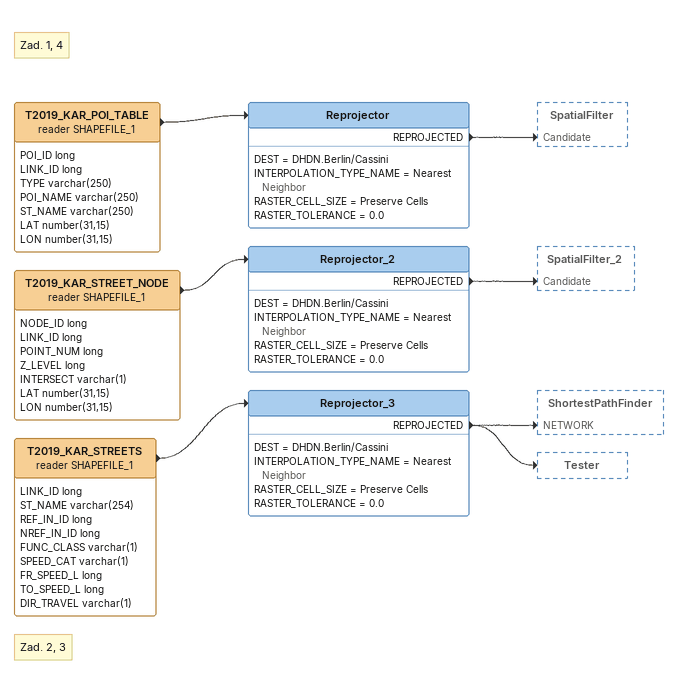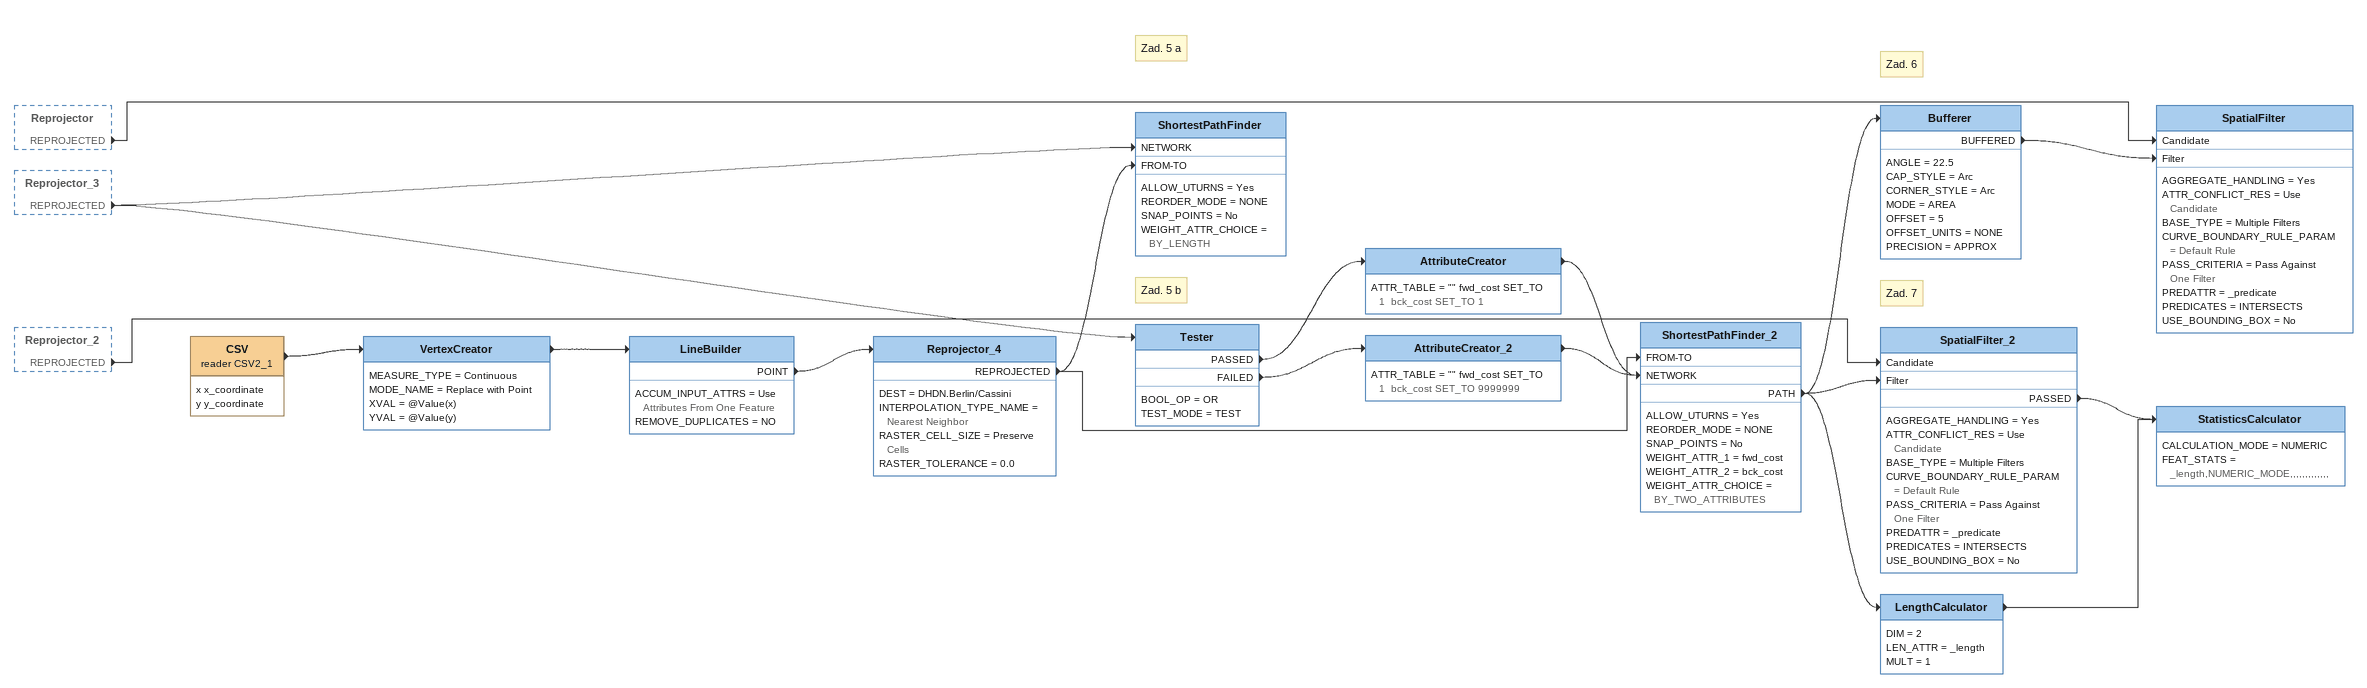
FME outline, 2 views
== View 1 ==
Note: Zad. 1, 4
T2019_KAR_POI_TABLE (reader SHAPEFILE_1)
    attributes: POI_ID long, LINK_ID long, TYPE varchar(250), POI_NAME varchar(250), ST_NAME varchar(250), LAT number(31,15), LON number(31,15)
    -> Reprojector
Reprojector
    DEST = DHDN.Berlin/Cassini
    INTERPOLATION_TYPE_NAME = Nearest Neighbor
    RASTER_CELL_SIZE = Preserve Cells
    RASTER_TOLERANCE = 0.0
    REPROJECTED -> SpatialFilter [Candidate]
T2019_KAR_STREET_NODE (reader SHAPEFILE_1)
    attributes: NODE_ID long, LINK_ID long, POINT_NUM long, Z_LEVEL long, INTERSECT varchar(1), LAT number(31,15), LON number(31,15)
    -> Reprojector_2
Reprojector_2
    DEST = DHDN.Berlin/Cassini
    INTERPOLATION_TYPE_NAME = Nearest Neighbor
    RASTER_CELL_SIZE = Preserve Cells
    RASTER_TOLERANCE = 0.0
    REPROJECTED -> SpatialFilter_2 [Candidate]
Note: Zad. 2, 3
T2019_KAR_STREETS (reader SHAPEFILE_1)
    attributes: LINK_ID long, ST_NAME varchar(254), REF_IN_ID long, NREF_IN_ID long, FUNC_CLASS varchar(1), SPEED_CAT varchar(1), FR_SPEED_L long, TO_SPEED_L long, DIR_TRAVEL varchar(1)
    -> Reprojector_3
Reprojector_3
    DEST = DHDN.Berlin/Cassini
    INTERPOLATION_TYPE_NAME = Nearest Neighbor
    RASTER_CELL_SIZE = Preserve Cells
    RASTER_TOLERANCE = 0.0
    REPROJECTED -> ShortestPathFinder [NETWORK]
    REPROJECTED -> Tester

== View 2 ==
Reprojector [outside]
    REPROJECTED -> SpatialFilter [Candidate]
Reprojector_3 [outside]
    REPROJECTED -> ShortestPathFinder [NETWORK]
    REPROJECTED -> Tester
Reprojector_2 [outside]
    REPROJECTED -> SpatialFilter_2 [Candidate]
Note: Zad. 5 b
Tester
    BOOL_OP = OR
    TEST_MODE = TEST
    PASSED -> AttributeCreator
    FAILED -> AttributeCreator_2
AttributeCreator
    ATTR_TABLE = "" fwd_cost SET_TO 1  bck_cost SET_TO 1
    -> ShortestPathFinder_2 [NETWORK]
AttributeCreator_2
    ATTR_TABLE = "" fwd_cost SET_TO 1  bck_cost SET_TO 9999999
    -> ShortestPathFinder_2 [NETWORK]
CSV (reader CSV2_1)
    attributes: x x_coordinate, y y_coordinate
    -> VertexCreator
VertexCreator
    MEASURE_TYPE = Continuous
    MODE_NAME = Replace with Point
    XVAL = @Value(x)
    YVAL = @Value(y)
    -> LineBuilder
LineBuilder
    ACCUM_INPUT_ATTRS = Use Attributes From One Feature
    REMOVE_DUPLICATES = NO
    POINT -> Reprojector_4
Reprojector_4
    DEST = DHDN.Berlin/Cassini
    INTERPOLATION_TYPE_NAME = Nearest Neighbor
    RASTER_CELL_SIZE = Preserve Cells
    RASTER_TOLERANCE = 0.0
    REPROJECTED -> ShortestPathFinder [FROM-TO]
    REPROJECTED -> ShortestPathFinder_2 [FROM-TO]
Note: Zad. 5 a
ShortestPathFinder
    ALLOW_UTURNS = Yes
    REORDER_MODE = NONE
    SNAP_POINTS = No
    WEIGHT_ATTR_CHOICE = BY_LENGTH
ShortestPathFinder_2
    ALLOW_UTURNS = Yes
    REORDER_MODE = NONE
    SNAP_POINTS = No
    WEIGHT_ATTR_1 = fwd_cost
    WEIGHT_ATTR_2 = bck_cost
    WEIGHT_ATTR_CHOICE = BY_TWO_ATTRIBUTES
    PATH -> Bufferer
    PATH -> SpatialFilter_2 [Filter]
    PATH -> LengthCalculator
Note: Zad. 6
Bufferer
    ANGLE = 22.5
    CAP_STYLE = Arc
    CORNER_STYLE = Arc
    MODE = AREA
    OFFSET = 5
    OFFSET_UNITS = NONE
    PRECISION = APPROX
    BUFFERED -> SpatialFilter [Filter]
SpatialFilter
    AGGREGATE_HANDLING = Yes
    ATTR_CONFLICT_RES = Use Candidate
    BASE_TYPE = Multiple Filters
    CURVE_BOUNDARY_RULE_PARAM = Default Rule
    PASS_CRITERIA = Pass Against One Filter
    PREDATTR = _predicate
    PREDICATES = INTERSECTS
    USE_BOUNDING_BOX = No
Note: Zad. 7
SpatialFilter_2
    AGGREGATE_HANDLING = Yes
    ATTR_CONFLICT_RES = Use Candidate
    BASE_TYPE = Multiple Filters
    CURVE_BOUNDARY_RULE_PARAM = Default Rule
    PASS_CRITERIA = Pass Against One Filter
    PREDATTR = _predicate
    PREDICATES = INTERSECTS
    USE_BOUNDING_BOX = No
    PASSED -> StatisticsCalculator
LengthCalculator
    DIM = 2
    LEN_ATTR = _length
    MULT = 1
    -> StatisticsCalculator
StatisticsCalculator
    CALCULATION_MODE = NUMERIC
    FEAT_STATS = _length,NUMERIC_MODE,,,,,,,,,,,,,
